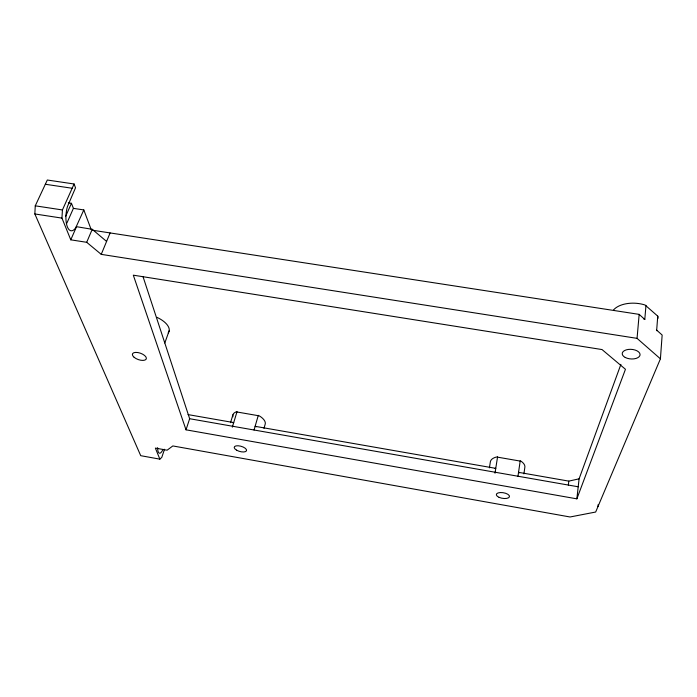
<?xml version="1.0" encoding="UTF-8"?>
<svg xmlns="http://www.w3.org/2000/svg" width="697" height="697" viewBox="0 0 697 697"><rect width="100%" height="100%" fill="white"/><g stroke="black" fill="none" stroke-linecap="round" stroke-linejoin="round"><path stroke-width="1.05" d="M164.518 449.251L161.765 457.424L159.848 459.14L140.724 455.681L34.85 213.962L35.259 205.833L47.318 180.018L74.091 183.991L75.52 187.798L67.443 206.565A17.016 6.918 -83.7 0 0 67.348 226.821A17.016 6.918 -83.7 0 0 75.764 227.701L83.814 209.936L73.412 208.359L71.451 203.297L68.323 202.827M159.848 459.14L155.37 448.093L167.106 450.201L172.839 445.941L570.059 516.982L595.665 512.034L660.416 358.833L637.058 338.359L101.239 254.361L86.698 242.303L70.78 239.829L61.955 218.109L62.425 209.954L74.091 183.991M660.416 358.833L662.15 335.048L656.679 330.134L657.75 316.142L645.056 305.007A23.349 13.226 3.4 0 0 613.56 309.93M643.871 319.052L644.795 319.444L645.971 305.399M637.058 338.359L639.158 314.373L92.483 230.219M597.974 506.562L598.174 504.558M576.863 498.843L625.462 369.279L602.034 349.563L133.319 275.176L186.012 429.822L576.863 498.843L579.094 478.83L620.896 364.374M568.343 485.068L568.804 481.122L579.094 478.83M523.917 473.89L524.806 467.6A17.469 7.867 9.2 0 0 521.112 461.24L496.534 456.979A17.469 7.867 9.2 0 0 490.4 461.614L489.407 467.853M517.984 476.243L520.223 460.734M495.009 473.219L497.571 456.814M263.989 428.367L265.121 424.412A16.806 7.458 16.1 0 0 259.293 415.856L236.205 411.857A16.806 7.458 16.1 0 0 232.911 416.806M254.039 430.014L258.308 415.351M230.515 422.696L232.929 414.802M232.319 427.174L237.032 411.666M186.012 429.822L189.654 418.723L143.051 276.744M164.814 342.968L169.205 330.666M101.239 254.361L110.109 232.929M86.698 242.303L92.231 229.313L76.33 226.656M70.78 239.829L76.426 226.882M66.868 223.136L73.412 208.359M65.727 216.148L71.451 203.297M232.894 422.774L233.713 422.582L188.059 414.602M494.722 468.523L495.767 468.358L255.111 426.32L256.113 426.825M45.34 184.261L72.174 188.26M35.259 205.833L62.425 209.954M34.85 213.962L61.955 218.109M568.804 481.122L518.551 472.339L519.448 472.845M189.654 418.723L578.205 486.785M92.231 229.313L106.589 241.432M639.158 314.373L644.795 319.444M83.814 209.936L91.054 229.252M656.679 330.134L656.879 330.744M657.75 316.142L657.942 316.76A23.349 13.226 3.4 0 1 657.881 318.503M156.912 317.335A19.237 9.314 20 0 1 168.204 332.878M163.002 449.391A12.119 3.546 -79 0 1 157.6 447.683M625.218 357.448A8.948 4.809 4.2 0 0 639.89 355.575A8.948 4.809 4.2 0 0 628.337 349.432A8.948 4.809 4.2 0 0 625.218 357.448M236.544 450.149A6.404 2.683 15.9 0 0 246.529 450.698A6.404 2.683 15.9 0 0 238.113 445.766A6.404 2.683 15.9 0 0 236.544 450.149M134.129 357.3A7.345 3.363 19.6 0 0 146.03 359.338A7.345 3.363 19.6 0 0 137.98 352.569A7.345 3.363 19.6 0 0 134.129 357.3M499.061 497.336A6.656 2.832 9.4 0 0 509.472 496.717A6.656 2.832 9.4 0 0 500.219 492.552A6.656 2.832 9.4 0 0 499.061 497.336"/></g></svg>
